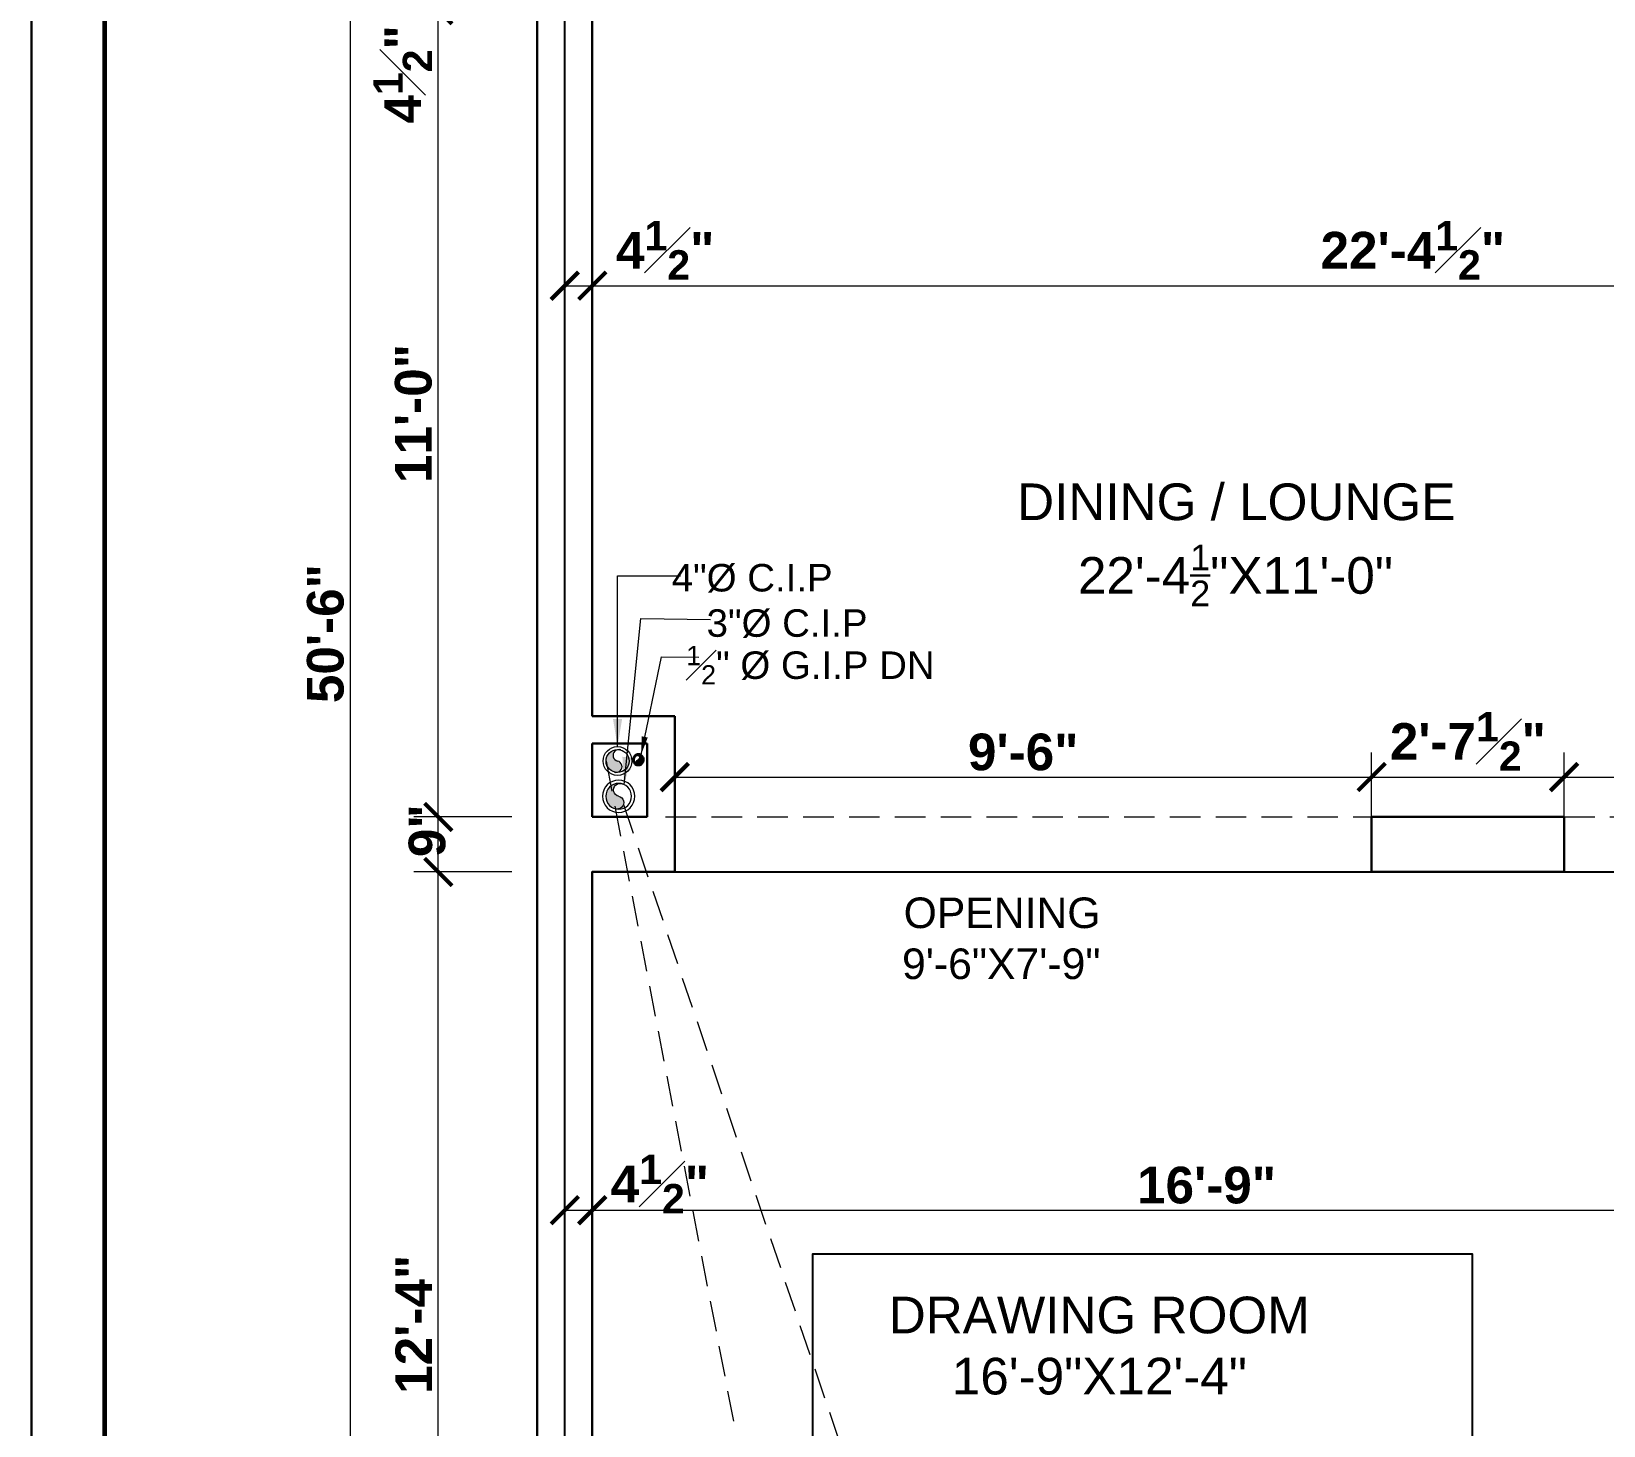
# Model space of a CAD drawing. Header units: feet. Extents: x 12125 to 16886, y -11859 to -10215.
# Drawn here: x 13212.4 to 13469.6, y -11367.5 to -11139.4 of the extents above; entities that cross this region are included whole.
import ezdxf

# ---------------------------------------------------------------- set-up
doc = ezdxf.new("R2010")
doc.units = ezdxf.units.FT
doc.header["$MEASUREMENT"] = 0
doc.header["$PDMODE"] = 2
doc.linetypes.add('ACAD_ISO04W100', pattern=[30, 24, -3, 0, -3])
doc.linetypes.add('DASHED', pattern=[0.75, 0.5, -0.25])
doc.layers.get('0').update_dxf_attribs({"lineweight": 30})
doc.layers.add('BLK_1_FLR_0_BLT_UP_AREA', color=25, linetype='Continuous', true_color=0x995f4c, plot=False)
doc.layers.add('BLK_1_FLR_0_REGULAR_ROOM_3', color=1, linetype='Continuous', plot=False)
doc.layers.add('BLK_1_FLR_0_ROOM_3_LIGHT_VENTILATION_3', color=7, linetype='Continuous')
for name, color, linetype, lineweight in [('center line', 253, 'ACAD_ISO04W100', 5), ('CWS', 94, 'Continuous', 9), ('DIM 01', 7, 'Continuous', 9), ('DOTTED', 15, 'DASHED', 18), ('P-SOIL', 6, 'Continuous', 18), ('P-WASTE', 130, 'Continuous', 18), ('PL-C.W.S', 90, 'ACAD_ISO04W100', 25), ('SANTRY TEXT', 174, 'Continuous', 9), ('TEXT', 7, 'Continuous', 30), ('WALL', 10, 'Continuous', 30)]:
    doc.layers.add(name, color=color, linetype=linetype, lineweight=lineweight)
doc.styles.add('AR. TEXT 01', font='arialbd.ttf')
doc.styles.add('DIM TEXT', font='GOTHIC.TTF', dxfattribs={"height": 5})
doc.styles.add('p.h tex', font='techb___.ttf')
doc.styles.add('TEX02', font='GARA.TTF')
doc.dimstyles.new('DIM 50', dxfattribs={"dimtxt": 6, "dimasz": 3, "dimexe": 6, "dimexo": 4, "dimgap": 0.3125, "dimtad": 1, "dimzin": 3, "dimdsep": 46, "dimlunit": 4, "dimtxsty": 'AR. TEXT 01', "dimblk": 'DOT', "dimcen": 0.09, "dimclrd": 256, "dimclre": 256, "dimclrt": 256, "dimazin": 0, "dimtfac": 0.8, "dimtofl": 0, "dimtmove": 1, "dimatfit": 3, "dimfxl": 6, "dimfxlon": 1, "dimfrac": 1, "dimtolj": 1, "dimtzin": 0, "dimlwd": -1, "dimlwe": -1, "dimarcsym": 1})

# ---------------------------------------------------------------- blocks, each defined once
blk = doc.blocks.new('_ArchTick')
at = {"color": 0, "linetype": 'ByBlock', "const_width": 0.15}
blk.add_lwpolyline([(-0.5, -0.5), (0.5, 0.5)], dxfattribs=at)
blk = doc.blocks.new('*D248')
at = {"layer": 'Defpoints', "color": 0, "transparency": 16777216}
for p in [(13264.60635108734, -10934.95311382737), (13368.69455942605, -10934.95311382737), (13324.85289505977, -11540.95311382737)]:
    blk.add_point(p, dxfattribs=at)
at = {"layer": 'DIM 01', "transparency": 16777216}
for p, q in [((13276.60635108734, -10934.95311382737), (13260.60635108734, -10934.95311382737)), ((13264.60635108734, -11540.95311382737), (13264.60635108734, -10934.95311382737)), ((13276.60635108734, -11540.95311382737), (13260.60635108734, -11540.95311382737))]:
    blk.add_line(p, q, dxfattribs=at)
at = {"layer": 'DIM 01', "transparency": 16777216, "xscale": 4.5, "yscale": 4.5, "zscale": 4.5}
for p, rotation in [((13264.60635108734, -10934.95311382737), 90), ((13264.60635108734, -11540.95311382737), 270)]:
    blk.add_blockref('_ArchTick', p, dxfattribs=dict(at, rotation=rotation))
at = {"layer": 'DIM 01', "transparency": 16777216, "insert": (13260.54635108734, -11237.95311382737), "char_height": 6, "attachment_point": 5, "rotation": 90, "style": 'AR. TEXT 01'}
blk.add_mtext('\\A1;50\'-6"', dxfattribs=at)
blk = doc.blocks.new('*D253')
at = {"layer": 'Defpoints', "color": 0, "transparency": 16777216}
for p in [(13279.00067712812, -11276.95311382738), (13310.19455942608, -11276.95311382738), (13317.97141011484, -11424.95311382738)]:
    blk.add_point(p, dxfattribs=at)
at = {"layer": 'DIM 01', "transparency": 16777216}
for p, q in [((13291.00067712812, -11276.95311382738), (13275.00067712812, -11276.95311382738)), ((13279.00067712812, -11424.95311382738), (13279.00067712812, -11276.95311382738)), ((13291.00067712812, -11424.95311382738), (13275.00067712812, -11424.95311382738))]:
    blk.add_line(p, q, dxfattribs=at)
at = {"layer": 'DIM 01', "transparency": 16777216, "xscale": 4.5, "yscale": 4.5, "zscale": 4.5}
for p, rotation in [((13279.00067712812, -11276.95311382738), 90), ((13279.00067712812, -11424.95311382738), 270)]:
    blk.add_blockref('_ArchTick', p, dxfattribs=dict(at, rotation=rotation))
at = {"layer": 'DIM 01', "transparency": 16777216, "insert": (13274.99167712812, -11350.95311382738), "char_height": 6, "attachment_point": 5, "rotation": 90, "style": 'AR. TEXT 01'}
blk.add_mtext('\\A1;12\'-4"', dxfattribs=at)
blk = doc.blocks.new('*D254')
at = {"layer": 'Defpoints', "color": 0, "transparency": 16777216}
for p in [(13279.00067712821, -11267.95311382738), (13310.19455942608, -11267.95311382738), (13310.19455942608, -11276.95311382738)]:
    blk.add_point(p, dxfattribs=at)
at = {"layer": 'DIM 01', "transparency": 16777216}
for p, q in [((13291.00067712821, -11267.95311382738), (13275.00067712821, -11267.95311382738)), ((13279.00067712821, -11276.95311382738), (13279.00067712821, -11267.95311382738)), ((13291.00067712821, -11276.95311382738), (13275.00067712821, -11276.95311382738))]:
    blk.add_line(p, q, dxfattribs=at)
at = {"layer": 'DIM 01', "transparency": 16777216, "xscale": 4.5, "yscale": 4.5, "zscale": 4.5}
for p, rotation in [((13279.00067712821, -11267.95311382738), 90), ((13279.00067712821, -11276.95311382738), 270)]:
    blk.add_blockref('_ArchTick', p, dxfattribs=dict(at, rotation=rotation))
at = {"layer": 'DIM 01', "transparency": 16777216, "insert": (13277.18467712803, -11270.2031138274), "char_height": 6, "attachment_point": 5, "rotation": 90, "style": 'AR. TEXT 01'}
blk.add_mtext('\\A1;9"', dxfattribs=at)
blk = doc.blocks.new('*D255')
at = {"layer": 'Defpoints', "color": 0, "transparency": 16777216}
for p in [(13279.00067712832, -11135.95311382738), (13330.02654796903, -11135.95311382738), (13310.19455942608, -11267.95311382738)]:
    blk.add_point(p, dxfattribs=at)
at = {"layer": 'DIM 01', "transparency": 16777216}
for p, q in [((13291.00067712832, -11135.95311382738), (13275.00067712832, -11135.95311382738)), ((13279.00067712832, -11267.95311382738), (13279.00067712832, -11135.95311382738)), ((13291.00067712832, -11267.95311382738), (13275.00067712832, -11267.95311382738))]:
    blk.add_line(p, q, dxfattribs=at)
at = {"layer": 'DIM 01', "transparency": 16777216, "xscale": 4.5, "yscale": 4.5, "zscale": 4.5}
for p, rotation in [((13279.00067712832, -11135.95311382738), 90), ((13279.00067712832, -11267.95311382738), 270)]:
    blk.add_blockref('_ArchTick', p, dxfattribs=dict(at, rotation=rotation))
at = {"layer": 'DIM 01', "transparency": 16777216, "insert": (13274.94067712832, -11201.95311382738), "char_height": 6, "attachment_point": 5, "rotation": 90, "style": 'AR. TEXT 01'}
blk.add_mtext('\\A1;11\'-0"', dxfattribs=at)
blk = doc.blocks.new('*D281')
at = {"layer": 'Defpoints', "color": 0, "transparency": 16777216}
for p in [(13279.0006771285, -11131.45311382738), (13320.87817713723, -11131.45311382738), (13320.87817713723, -11135.95311382738)]:
    blk.add_point(p, dxfattribs=at)
at = {"layer": 'DIM 01', "transparency": 16777216}
for p, q in [((13291.0006771285, -11131.45311382738), (13275.0006771285, -11131.45311382738)), ((13279.0006771285, -11135.95311382738), (13279.0006771285, -11131.45311382738)), ((13291.0006771285, -11135.95311382738), (13275.0006771285, -11135.95311382738))]:
    blk.add_line(p, q, dxfattribs=at)
at = {"layer": 'DIM 01', "transparency": 16777216, "xscale": 4.5, "yscale": 4.5, "zscale": 4.5}
for p, rotation in [((13279.0006771285, -11131.45311382738), 90), ((13279.0006771285, -11135.95311382738), 270)]:
    blk.add_blockref('_ArchTick', p, dxfattribs=dict(at, rotation=rotation))
at = {"layer": 'DIM 01', "transparency": 16777216, "insert": (13273.18627712824, -11146.46964938835), "char_height": 6, "attachment_point": 5, "rotation": 90, "style": 'AR. TEXT 01'}
blk.add_mtext('\\A1;4{\\H0.800000x;\\S1#2;}"', dxfattribs=at)
blk = doc.blocks.new('*D295')
at = {"layer": 'Defpoints', "color": 0, "transparency": 16777216}
for p in [(13304.19455942609, -11181.04827977077), (13299.69455942608, -11192.68549277791), (13304.19455942609, -11192.68549277791)]:
    blk.add_point(p, dxfattribs=at)
at = {"layer": 'DIM 01', "transparency": 16777216}
for p, q in [((13299.69455942608, -11188.68549277791), (13299.69455942608, -11177.04827977077)), ((13304.19455942609, -11188.68549277791), (13304.19455942609, -11177.04827977077)), ((13299.69455942608, -11181.04827977077), (13304.19455942609, -11181.04827977077))]:
    blk.add_line(p, q, dxfattribs=at)
at = {"layer": 'DIM 01', "transparency": 16777216, "xscale": 4.5, "yscale": 4.5, "zscale": 4.5, "rotation": 180}
blk.add_blockref('_ArchTick', (13299.69455942608, -11181.04827977077), dxfattribs=at)
at = {"layer": 'DIM 01', "transparency": 16777216, "xscale": 4.5, "yscale": 4.5, "zscale": 4.5}
blk.add_blockref('_ArchTick', (13304.19455942609, -11181.04827977077), dxfattribs=at)
at = {"layer": 'DIM 01', "transparency": 16777216, "insert": (13316.12571775257, -11175.23387977077), "char_height": 6, "attachment_point": 5, "style": 'AR. TEXT 01'}
blk.add_mtext('\\A1;4{\\H0.800000x;\\S1#2;}"', dxfattribs=at)
blk = doc.blocks.new('*D296')
at = {"layer": 'Defpoints', "color": 0, "transparency": 16777216}
for p in [(13572.69455942608, -11181.04827977077), (13572.69455942608, -11181.04827977077), (13304.19455942608, -11185.59394540909)]:
    blk.add_point(p, dxfattribs=at)
at = {"layer": 'DIM 01', "transparency": 16777216}
for p, q in [((13304.19455942608, -11181.59394540909), (13304.19455942608, -11177.04827977077)), ((13572.69455942608, -11177.04827977077), (13572.69455942608, -11177.04827977077)), ((13304.19455942608, -11181.04827977077), (13572.69455942608, -11181.04827977077))]:
    blk.add_line(p, q, dxfattribs=at)
at = {"layer": 'DIM 01', "transparency": 16777216, "xscale": 4.5, "yscale": 4.5, "zscale": 4.5, "rotation": 180}
blk.add_blockref('_ArchTick', (13304.19455942608, -11181.04827977077), dxfattribs=at)
at = {"layer": 'DIM 01', "transparency": 16777216, "xscale": 4.5, "yscale": 4.5, "zscale": 4.5}
blk.add_blockref('_ArchTick', (13572.69455942608, -11181.04827977077), dxfattribs=at)
at = {"layer": 'DIM 01', "transparency": 16777216, "insert": (13438.44455942608, -11175.23387977077), "char_height": 6, "attachment_point": 5, "style": 'AR. TEXT 01'}
blk.add_mtext('\\A1;22\'-4{\\H0.800000x;\\S1#2;}"', dxfattribs=at)
blk = doc.blocks.new('*D300')
at = {"layer": 'Defpoints', "color": 0, "transparency": 16777216}
for p in [(13304.19455942608, -11332.28052160098), (13299.69455942608, -11342.00601834711), (13304.19455942608, -11342.00601834711)]:
    blk.add_point(p, dxfattribs=at)
at = {"layer": 'DIM 01', "transparency": 16777216}
for p, q in [((13299.69455942608, -11338.00601834711), (13299.69455942608, -11328.28052160098)), ((13304.19455942608, -11338.00601834711), (13304.19455942608, -11328.28052160098)), ((13299.69455942608, -11332.28052160098), (13304.19455942608, -11332.28052160098))]:
    blk.add_line(p, q, dxfattribs=at)
at = {"layer": 'DIM 01', "transparency": 16777216, "xscale": 4.5, "yscale": 4.5, "zscale": 4.5, "rotation": 180}
blk.add_blockref('_ArchTick', (13299.69455942608, -11332.28052160098), dxfattribs=at)
at = {"layer": 'DIM 01', "transparency": 16777216, "xscale": 4.5, "yscale": 4.5, "zscale": 4.5}
blk.add_blockref('_ArchTick', (13304.19455942608, -11332.28052160098), dxfattribs=at)
at = {"layer": 'DIM 01', "transparency": 16777216, "insert": (13315.25256055199, -11327.99203186606), "char_height": 6, "attachment_point": 5, "style": 'AR. TEXT 01'}
blk.add_mtext('\\A1;4{\\H0.800000x;\\S1#2;}"', dxfattribs=at)
blk = doc.blocks.new('*D301')
at = {"layer": 'Defpoints', "color": 0, "transparency": 16777216}
for p in [(13505.19455942608, -11332.28052160095), (13505.19455942608, -11332.28052160098), (13304.19455942608, -11342.00601834711)]:
    blk.add_point(p, dxfattribs=at)
at = {"layer": 'DIM 01', "transparency": 16777216}
for p, q in [((13304.19455942608, -11338.00601834711), (13304.19455942608, -11328.28052160098)), ((13505.19455942608, -11328.28052160095), (13505.19455942608, -11328.28052160098)), ((13304.19455942608, -11332.28052160098), (13505.19455942608, -11332.28052160098))]:
    blk.add_line(p, q, dxfattribs=at)
at = {"layer": 'DIM 01', "transparency": 16777216, "xscale": 4.5, "yscale": 4.5, "zscale": 4.5, "rotation": 180}
blk.add_blockref('_ArchTick', (13304.19455942608, -11332.28052160098), dxfattribs=at)
at = {"layer": 'DIM 01', "transparency": 16777216, "xscale": 4.5, "yscale": 4.5, "zscale": 4.5}
blk.add_blockref('_ArchTick', (13505.19455942608, -11332.28052160098), dxfattribs=at)
at = {"layer": 'DIM 01', "transparency": 16777216, "insert": (13404.69455942608, -11328.21452160098), "char_height": 6, "attachment_point": 5, "style": 'AR. TEXT 01'}
blk.add_mtext('\\A1;16\'-9"', dxfattribs=at)
blk = doc.blocks.new('100')
at = {"layer": 'P-WASTE'}
blk.add_hatch(color=256, dxfattribs=at).paths.add_polyline_path([(0.3260249795212076, 1.973248008309383, 0.4142135551564638), (-1.973248001145293, 0.3260250230132442, 0.414213555159394), (-0.3260250724852085, -1.973247998235819, 0.9455893433159012), (-1.45519e-11, -5.457e-12, -0.9455892991167292)])
for radius in [2.499999999999999, 1.999999999999998]:
    blk.add_circle((2.12549e-09, -3.00588e-09), radius, dxfattribs=at)
for centre, start, end in [((0.21823989284348, 0.9774991942531398), 71.00664796697363, 257.4143515063175), ((-0.21823989285076, -0.97749919425223), 251.0066479669736, 77.41435150631733)]:
    blk.add_arc(centre, 1.001565437499833, start, end, dxfattribs=at)
blk = doc.blocks.new('V V F F')
at = {"layer": 'P-SOIL'}
h = blk.add_hatch(color=256, dxfattribs=at)
edge = h.paths.add_edge_path()
edge.add_ellipse((-1174.897316543749, -1791.3298966888), major_axis=(1.414213562375234, 1.414213562375234), ratio=0.99999999999995, start_angle=324.3817967229876, end_angle=414.3817953112706, ccw=False)
edge.add_ellipse((-1174.897316543744, -1791.329896688799), major_axis=(-1.414213562371477, 1.414213562371477), ratio=0.9999999999999051, start_angle=144.3817981341165, end_angle=234.38179672296718, ccw=False)
edge.add_ellipse((-1174.679076648762, -1792.307395880055), major_axis=(-0.7082137126540621, 0.7082137126540621), ratio=0.9999999999993141, start_angle=-32.41435150622772, end_angle=141.1779476256419, ccw=False)
edge.add_ellipse((-1175.115556434453, -1790.352397491549), major_axis=(-0.7082137126629422, 0.7082137126629423), ratio=0.9999999999987264, start_angle=147.585648493852, end_angle=321.1779422778176)
for radius in [2.499999999999999, 1.999999999999998]:
    blk.add_circle((-1174.897316543745, -1791.329896688808), radius, dxfattribs=at)
for centre, start, end in [((-1175.115556434463, -1790.352397491549), 282.5856484936799, 108.9933520330306), ((-1174.679076648769, -1792.307395880055), 102.5856484936798, 288.9933520330306)]:
    blk.add_arc(centre, 1.001565437499833, start, end, dxfattribs=at)
blk = doc.blocks.new('DF DF')
at = {"layer": 'PL-C.W.S', "ltscale": 2}
h = blk.add_hatch(dxfattribs=at)
h.set_pattern_fill('JIS_LC_20', color=256, scale=0.00030976, style=0)
h.set_pattern_definition([(135.0000000015881, (-713.6371133431317, -1892.405334894047), (0.0045997013275512, 0.0045997013272962), []), (135.0000000015881, (-713.6372434423317, -1892.405334894047), (0.0045997013275512, 0.0045997013272962), [])])
edge = h.paths.add_edge_path()
edge.add_ellipse((-1141.155969474507, -1786.047756641909), major_axis=(-0.0172638459292222, 3.67380965955e-05), ratio=0.9999999999448315, start_angle=109.7335148373989, end_angle=250.5103398213486)
edge.add_ellipse((-1141.150174988148, -1786.064019041909), major_axis=(-0.0325247972641925, 1.33438009235e-05), ratio=0.9999999999445645, start_angle=180.0235064780413, end_angle=270.02350647804116, ccw=False)
edge.add_ellipse((-1141.150174988148, -1786.064019041909), major_axis=(0.0325247727854484, 4.20759883691e-05), ratio=0.9999999999445631, start_angle=269.92587879808355, end_angle=359.9258787994174, ccw=False)
edge.add_ellipse((-1141.143692296203, -1786.080281441909), major_axis=(0.0175068814637724, 7.0747587468e-06), ratio=0.9999999999445439, start_angle=111.71059004010161, end_angle=248.24310202751678, ccw=False)
at = {"layer": 'PL-C.W.S', "ltscale": 2, "extrusion": (0, 0, -1)}
for centre, major_axis, ratio, start_param, end_param in [((-1141.150174988148, -1786.064019041909), (0.0403307360506055, 3.58698504617e-05), 0.99999999994456, 3.142482045763561, 9.425667352943147), ((-1141.150174988148, -1786.064019041909), (0.0325247258547981, 6.94492913112e-05), 0.9999999999445602, 3.14372792710681, 9.426913234286395), ((-1141.157000834208, -1786.047895540491), (0.0175068160262084, -4.83866055586e-05), 0.99999999994427, -1.194234800505054, 1.188707069907176), ((-1141.143692296203, -1786.080281441909), (-0.0175068160262084, 4.83866055586e-05), 0.99999999994427, -1.194234800505054, 1.188707069907176)]:
    blk.add_ellipse(centre, major_axis=major_axis, ratio=ratio, start_param=start_param, end_param=end_param, dxfattribs=at)
blk = doc.blocks.new('_Dot')
at = {"color": 0, "linetype": 'ByBlock', "lineweight": -2}
blk.add_line((-0.5, 0), (-1, 0), dxfattribs=at)
at = {"color": 0, "linetype": 'ByBlock', "const_width": 0.5}
blk.add_lwpolyline([(-0.25, 0, 1), (0.25, 0, 1)], format="xyb", close=True, dxfattribs=at)
blk = doc.blocks.new('EERT')
at = {"layer": 'P-SOIL', "linetype": 'DASHED', "ltscale": 10}
blk.add_lwpolyline([(106180.5718183292, -41652.22544737151), (106275.6738354769, -41932.91198562401)], dxfattribs=at)
at = {"layer": 'P-WASTE', "linetype": 'DASHED', "ltscale": 10}
blk.add_lwpolyline([(106177.7249408784, -41645.13362255417), (106233.2734035147, -41933.2083917401)], dxfattribs=at)
blk = doc.blocks.new('*D335')
at = {"layer": 'Defpoints', "color": 0, "transparency": 16777216}
for p in [(13431.69455942609, -11261.41867462168), (13317.69455942608, -11276.95311382738), (13431.69455942609, -11276.95311382738)]:
    blk.add_point(p, dxfattribs=at)
at = {"layer": 'DIM 01', "transparency": 16777216}
for p, q in [((13317.69455942608, -11272.95311382738), (13317.69455942608, -11257.41867462168)), ((13431.69455942609, -11272.95311382738), (13431.69455942609, -11257.41867462168)), ((13317.69455942608, -11261.41867462168), (13431.69455942609, -11261.41867462168))]:
    blk.add_line(p, q, dxfattribs=at)
at = {"layer": 'DIM 01', "transparency": 16777216, "xscale": 4.5, "yscale": 4.5, "zscale": 4.5, "rotation": 180}
blk.add_blockref('_ArchTick', (13317.69455942608, -11261.41867462168), dxfattribs=at)
at = {"layer": 'DIM 01', "transparency": 16777216, "xscale": 4.5, "yscale": 4.5, "zscale": 4.5}
blk.add_blockref('_ArchTick', (13431.69455942609, -11261.41867462168), dxfattribs=at)
at = {"layer": 'DIM 01', "transparency": 16777216, "insert": (13374.69455942608, -11257.35267462168), "char_height": 6, "attachment_point": 5, "style": 'AR. TEXT 01'}
blk.add_mtext('\\A1;9\'-6"', dxfattribs=at)
blk = doc.blocks.new('*D336')
at = {"layer": 'Defpoints', "color": 0, "transparency": 16777216}
for p in [(13505.19455942608, -11261.41867462168), (13463.19455942608, -11276.95311382738), (13505.19455942608, -11276.95311382738)]:
    blk.add_point(p, dxfattribs=at)
at = {"layer": 'DIM 01', "transparency": 16777216}
for p, q in [((13463.19455942608, -11272.95311382738), (13463.19455942608, -11257.41867462168)), ((13505.19455942608, -11272.95311382738), (13505.19455942608, -11257.41867462168)), ((13463.19455942608, -11261.41867462168), (13505.19455942608, -11261.41867462168))]:
    blk.add_line(p, q, dxfattribs=at)
at = {"layer": 'DIM 01', "transparency": 16777216, "xscale": 4.5, "yscale": 4.5, "zscale": 4.5, "rotation": 180}
blk.add_blockref('_ArchTick', (13463.19455942608, -11261.41867462168), dxfattribs=at)
at = {"layer": 'DIM 01', "transparency": 16777216, "xscale": 4.5, "yscale": 4.5, "zscale": 4.5}
blk.add_blockref('_ArchTick', (13505.19455942608, -11261.41867462168), dxfattribs=at)
at = {"layer": 'DIM 01', "transparency": 16777216, "insert": (13484.19455942608, -11257.35867462168), "char_height": 6, "attachment_point": 5, "style": 'AR. TEXT 01'}
blk.add_mtext('\\A1;3\'-6"', dxfattribs=at)
blk = doc.blocks.new('*D375')
at = {"layer": 'Defpoints', "color": 0, "transparency": 16777216}
for p in [(13463.19455942608, -11261.41867462168), (13431.69455942609, -11272.45311382738), (13463.19455942608, -11272.45311382738)]:
    blk.add_point(p, dxfattribs=at)
at = {"layer": 'DIM 01', "transparency": 16777216}
for p, q in [((13431.69455942609, -11268.45311382738), (13431.69455942609, -11257.41867462168)), ((13463.19455942608, -11268.45311382738), (13463.19455942608, -11257.41867462168)), ((13431.69455942609, -11261.41867462168), (13463.19455942608, -11261.41867462168))]:
    blk.add_line(p, q, dxfattribs=at)
at = {"layer": 'DIM 01', "transparency": 16777216, "xscale": 4.5, "yscale": 4.5, "zscale": 4.5, "rotation": 180}
blk.add_blockref('_ArchTick', (13431.69455942609, -11261.41867462168), dxfattribs=at)
at = {"layer": 'DIM 01', "transparency": 16777216, "xscale": 4.5, "yscale": 4.5, "zscale": 4.5}
blk.add_blockref('_ArchTick', (13463.19455942608, -11261.41867462168), dxfattribs=at)
at = {"layer": 'DIM 01', "transparency": 16777216, "insert": (13447.44455942608, -11255.60427462168), "char_height": 6, "attachment_point": 5, "style": 'AR. TEXT 01'}
blk.add_mtext('\\A1;2\'-7{\\H0.800000x;\\S1#2;}"', dxfattribs=at)

msp = doc.modelspace()

# ---------------------------------------------------------------- linework, layer by layer
at = {"color": 3, "elevation": -0.9035272477697599}
msp.add_lwpolyline([(13212.42948258684, -10214.81913442836), (14972.94220979727, -10214.81913442836), (14972.94220979727, -11661.07807256041), (13212.42948258684, -11661.07807256041)], close=True, dxfattribs=at)
at = {"layer": 'BLK_1_FLR_0_BLT_UP_AREA', "color": 25}
msp.add_lwpolyline([(13299.69455942608, -10934.95311382737), (13299.69455942608, -10739.95311382736), (13383.69455942608, -10739.95311382736), (13383.69455942608, -10934.95311382737), (13650.69455942608, -10934.95311382737), (13650.69455942608, -11540.95311382738), (13299.69455942608, -11540.95311382738), (13299.69455942608, -10934.95311382737)], dxfattribs=at)
at = {"layer": 'BLK_1_FLR_0_REGULAR_ROOM_3', "color": 1}
msp.add_lwpolyline([(13505.19455942628, -11429.4531138279), (13304.19455942608, -11429.4531138279), (13304.19455942608, -11276.95311382738), (13505.19455942628, -11276.95311382738)], close=True, dxfattribs=at)
at = {"layer": 'BLK_1_FLR_0_ROOM_3_LIGHT_VENTILATION_3', "color": 114, "true_color": 0x139b48}
msp.add_lwpolyline([(13340.19455942608, -11429.45311382738), (13448.19455942608, -11429.45311382738), (13448.19455942608, -11339.45311382738), (13340.19455942608, -11339.45311382738)], close=True, dxfattribs=at)
at = {"layer": 'center line'}
msp.add_line((13299.69455942608, -10739.95311382737), (13299.69455942608, -11558.95311382737), dxfattribs=at)
at = {"layer": 'DOTTED', "ltscale": 10}
for p, q in [((13316.19455942608, -11267.95311382738), (13431.69455942609, -11267.95311382738)), ((13463.19455942608, -11267.95311382738), (13505.19455942608, -11267.95311382738)), ((13316.19455942608, -11276.95311382738), (13431.69455942609, -11276.95311382737)), ((13463.19455942608, -11276.95311382738), (13505.19455942608, -11276.95311382738))]:
    msp.add_line(p, q, dxfattribs=at)
at = {"layer": 'WALL', "ltscale": 10}
for p, q in [((13295.19455942608, -10735.45311382737), (13295.19455942608, -11558.95311382737)), ((13304.19455942608, -11135.9531138274), (13304.19455942608, -11251.45311382737)), ((13317.69455942608, -11251.45311382737), (13304.19455942608, -11251.45311382737)), ((13317.69455942608, -11251.45311382737), (13317.69455942608, -11276.95311382738)), ((13304.19455942608, -11255.95311382737), (13304.19455942608, -11267.95311382738)), ((13313.19455942608, -11255.95311382737), (13304.19455942608, -11255.95311382737)), ((13313.19455942608, -11255.95311382737), (13313.19455942608, -11267.95311382738)), ((13304.19455942608, -11276.95311382738), (13304.19455942608, -11339.4531138274)), ((13304.19455942608, -11339.4531138274), (13304.19455942608, -11416.95311382735))]:
    msp.add_line(p, q, dxfattribs=at)
at = {"layer": 'WALL', "ltscale": 5}
for p, q in [((13304.19455942608, -11267.95311382738), (13313.19455942608, -11267.95311382738)), ((13431.69455942609, -11267.95311382738), (13463.19455942608, -11267.95311382738)), ((13431.69455942609, -11276.95311382738), (13431.69455942609, -11267.95311382738)), ((13463.19455942608, -11267.95311382738), (13463.19455942608, -11276.95311382738)), ((13304.19455942608, -11276.95311382738), (13317.69455942608, -11276.95311382738)), ((13431.69455942609, -11276.95311382738), (13463.19455942608, -11276.95311382738))]:
    msp.add_line(p, q, dxfattribs=at)
at = {"layer": 'WALL', "color": 35, "linetype": 'Continuous', "lineweight": 60, "elevation": -0.9035272477697599}
msp.add_lwpolyline([(13224.4294825868, -10226.81913442833), (14960.94220979727, -10226.81913442833), (14960.94220979727, -11649.07807256049), (13224.4294825868, -11649.07807256049)], close=True, dxfattribs=at)

# ---------------------------------------------------------------- block references
at = {"layer": 'DIM 01'}
msp.add_blockref('EERT', (-92871.27895179368, 30386.33314432967), dxfattribs=at)
at = {"layer": 'P-SOIL', "xscale": -1.05652173965063, "yscale": 1.056521739184969, "zscale": 1.056521739115739}
msp.add_blockref('V V F F', (12067.20063650215, -9371.992642257252), dxfattribs=at)
at = {"layer": 'P-WASTE', "color": 1, "xscale": 0.9400695655276599, "yscale": 0.9400695655276599, "zscale": 0.9400695655276599}
msp.add_blockref('100', (13308.32612821375, -11258.80047822168), dxfattribs=at)
at = {"layer": 'PL-C.W.S', "lineweight": 30, "ltscale": 0.2, "xscale": 22.60173912992468, "yscale": 22.60173912992468, "zscale": 22.60173912992468}
msp.add_blockref('DF DF', (39103.70763622184, 29109.55723875666), dxfattribs=at)

# ---------------------------------------------------------------- texts
at = {"layer": 'CWS', "ltscale": 0.2, "insert": (13360.2021718513, -11239.96982712389), "char_height": 5, "width": 45.60298924661038, "attachment_point": 3, "style": 'p.h tex'}
msp.add_mtext('\\A1;{\\fArial|b0|i0|c0|p34;\\H0.63x;\\S1#2;\\H1.42857x;" %%C G.I.P DN\\H1.11144x; }', dxfattribs=at)
at = {"layer": 'SANTRY TEXT', "ltscale": 25, "char_height": 4.5, "attachment_point": 9, "style": 'DIM TEXT'}
for s, insert, width in [('\\A1;\\pt4.5;{\\fArial|b0|i0|c0|p34;4"Ø C.I.P}', (13343.51580369356, -11231.23404491843), 33.54293631897963), ('\\A1;{\\fArial|b0|i0|c0|p34;3"%%C C.I.P}', (13349.22998221478, -11238.6486271381), 33.64061376847167)]:
    msp.add_mtext(s, dxfattribs=dict(at, insert=insert, width=width))
at = {"layer": 'TEXT', "char_height": 6, "style": 'TEX02'}
for s, insert, width, attachment_point in [('\\A1;\\pi10.54003;{\\fArial|b0|i0|c0|p34;DINING / LOUNGE\\P\\pi20.49305;22\'-4\\H0.7x;\\S1/2;\\H1.42857x;"X11\'-0"}', (13363.15870324564, -11213.39553292245), 91.70489925128277, 1), ('\\A1;{\\fArial|b0|i0|c0|p34;\\H0.8333x;OPENING\\P9\'-6"X7\'-9"}', (13387.34092091618, -11281.13102415585), 32.53323032293702, 3), ('\\A1;\\pi12.03594;{\\fArial|b0|i0|c0|p34;DRAWING ROOM\\P\\pi22.35791;16\'-9"X12\'-4"}', (13340.66043115563, -11346.42662787135), 91.70489925128277, 1)]:
    msp.add_mtext(s, dxfattribs=dict(at, insert=insert, width=width, attachment_point=attachment_point))

# ---------------------------------------------------------------- dimensions: what is measured, and where the dimension line sits
at = {"layer": 'DIM 01'}
for base, p1, p2, picture, middle in [((13264.60635108734, -10934.95311382737), (13324.85289505977, -11540.95311382737), (13368.69455942605, -10934.95311382737), '*D248', (13260.54635108734, -11237.95311382737)), ((13279.00067712832, -11135.95311382738), (13310.19455942608, -11267.95311382738), (13330.02654796903, -11135.95311382738), '*D255', (13274.94067712832, -11201.95311382738)), ((13279.00067712812, -11276.95311382738), (13317.97141011484, -11424.95311382738), (13310.19455942608, -11276.95311382738), '*D253', (13274.99167712812, -11350.95311382738))]:
    dim = msp.add_linear_dim(base=base, p1=p1, p2=p2, angle=90, dimstyle='DIM 50', override={"dimtxt": 6, "dimasz": 4.5, "dimexe": 4, "dimgap": 1, "dimblk1": 'ArchTick', "dimblk2": 'ArchTick', "dimsah": 1, "dimfxl": 12}, dxfattribs=at)
    dim.commit()
    dim.dimension.update_dxf_attribs({"geometry": picture, "text_midpoint": middle})
for base, p1, p2, picture, middle in [((13279.0006771285, -11131.45311382738), (13320.87817713723, -11135.95311382738), (13320.87817713723, -11131.45311382738), '*D281', (13279.00067712824, -11146.46964938835)), ((13279.00067712821, -11267.95311382738), (13310.19455942608, -11276.95311382738), (13310.19455942608, -11267.95311382738), '*D254', (13281.25067712803, -11270.2031138274))]:
    dim = msp.add_linear_dim(base=base, p1=p1, p2=p2, angle=90, dimstyle='DIM 50', override={"dimtxt": 6, "dimasz": 4.5, "dimexe": 4, "dimgap": 1, "dimblk1": 'ArchTick', "dimblk2": 'ArchTick', "dimsah": 1, "dimfxl": 12}, dxfattribs=at)
    dim.commit()
    dim.dimension.update_dxf_attribs({"geometry": picture, "text_midpoint": middle, "dimtype": 160})
for base, p1, p2, picture, middle in [((13304.19455942609, -11181.04827977077), (13299.69455942608, -11192.68549277791), (13304.19455942609, -11192.68549277791), '*D295', (13316.12571775257, -11181.04827977077)), ((13304.19455942608, -11332.28052160098), (13299.69455942608, -11342.00601834711), (13304.19455942608, -11342.00601834711), '*D300', (13315.25256055199, -11333.80643186605))]:
    dim = msp.add_linear_dim(base=base, p1=p1, p2=p2, dimstyle='DIM 50', override={"dimtxt": 6, "dimasz": 4.5, "dimexe": 4, "dimgap": 1, "dimblk1": 'ArchTick', "dimblk2": 'ArchTick', "dimsah": 1, "dimfxl": 12}, dxfattribs=at)
    dim.commit()
    dim.dimension.update_dxf_attribs({"geometry": picture, "text_midpoint": middle, "dimtype": 160})
for base, p1, p2, picture, middle in [((13572.69455942608, -11181.04827977077), (13304.19455942608, -11185.59394540909), (13572.69455942608, -11181.04827977077), '*D296', (13438.44455942608, -11175.23387977077)), ((13463.19455942608, -11261.41867462168), (13431.69455942609, -11272.45311382738), (13463.19455942608, -11272.45311382738), '*D375', (13447.44455942608, -11255.60427462168)), ((13431.69455942609, -11261.41867462168), (13317.69455942608, -11276.95311382738), (13431.69455942609, -11276.95311382738), '*D335', (13374.69455942608, -11257.35267462168)), ((13505.19455942608, -11261.41867462168), (13463.19455942608, -11276.95311382738), (13505.19455942608, -11276.95311382738), '*D336', (13484.19455942608, -11257.35867462168)), ((13505.19455942608, -11332.28052160098), (13304.19455942608, -11342.00601834711), (13505.19455942608, -11332.28052160095), '*D301', (13404.69455942608, -11328.21452160098))]:
    dim = msp.add_linear_dim(base=base, p1=p1, p2=p2, dimstyle='DIM 50', override={"dimtxt": 6, "dimasz": 4.5, "dimexe": 4, "dimgap": 1, "dimblk1": 'ArchTick', "dimblk2": 'ArchTick', "dimsah": 1, "dimfxl": 12}, dxfattribs=at)
    dim.commit()
    dim.dimension.update_dxf_attribs({"geometry": picture, "text_midpoint": middle})

# ---------------------------------------------------------------- leaders
at = {"layer": 'CWS', "ltscale": 0.2}
msp.add_leader([(13312.16497437596, -11257.79522380592), (13315.52859834419, -11241.76268762266), (13321.63582963715, -11241.83450707377)], dimstyle='DIM 50', override={"dimtad": 0, "dimfxl": 1}, dxfattribs=at)
at = {"layer": 'DIM 01'}
for points in [[(13308.32612821575, -11256.45030431069), (13308.32612821575, -11228.48217194371), (13318.60246808091, -11228.48217194371)], [(13309.40183674263, -11262.65825055203), (13312.1470116424, -11235.50149648898), (13323.53006441408, -11235.66239530654)]]:
    msp.add_leader(points, dimstyle='DIM 50', override={"dimtxt": 5, "dimasz": 4.5, "dimgap": 2.5, "dimtad": 0}, dxfattribs=at)

doc.saveas('drawing.dxf')
